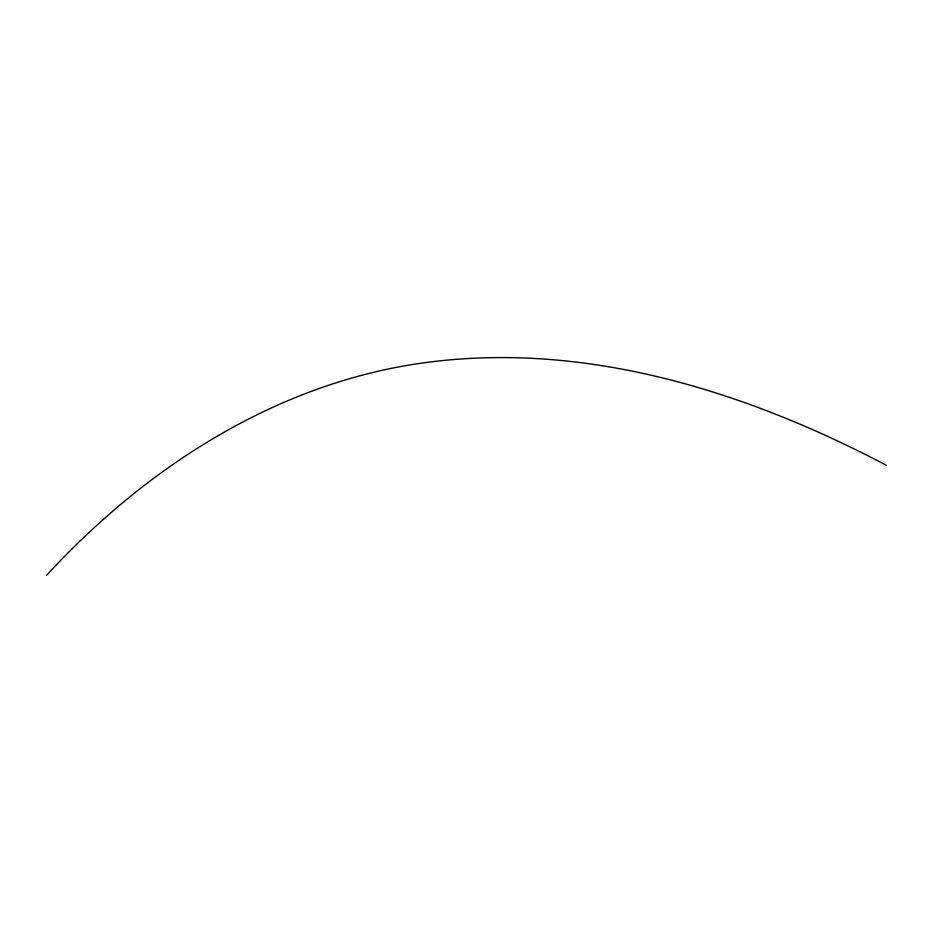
<?xml version="1.0" encoding="UTF-8"?>
<svg xmlns="http://www.w3.org/2000/svg" width="933" height="933" viewBox="0 0 933 933"><rect width="100%" height="100%" fill="white"/><g stroke="black" fill="none" stroke-linecap="round" stroke-linejoin="round"><path stroke-width="1.4" d="M46.65 575.264C146.959 466.162 279.783 381.037 428.982 362.144C588.012 341.793 746.89 391.825 886.35 465.287"/></g></svg>
